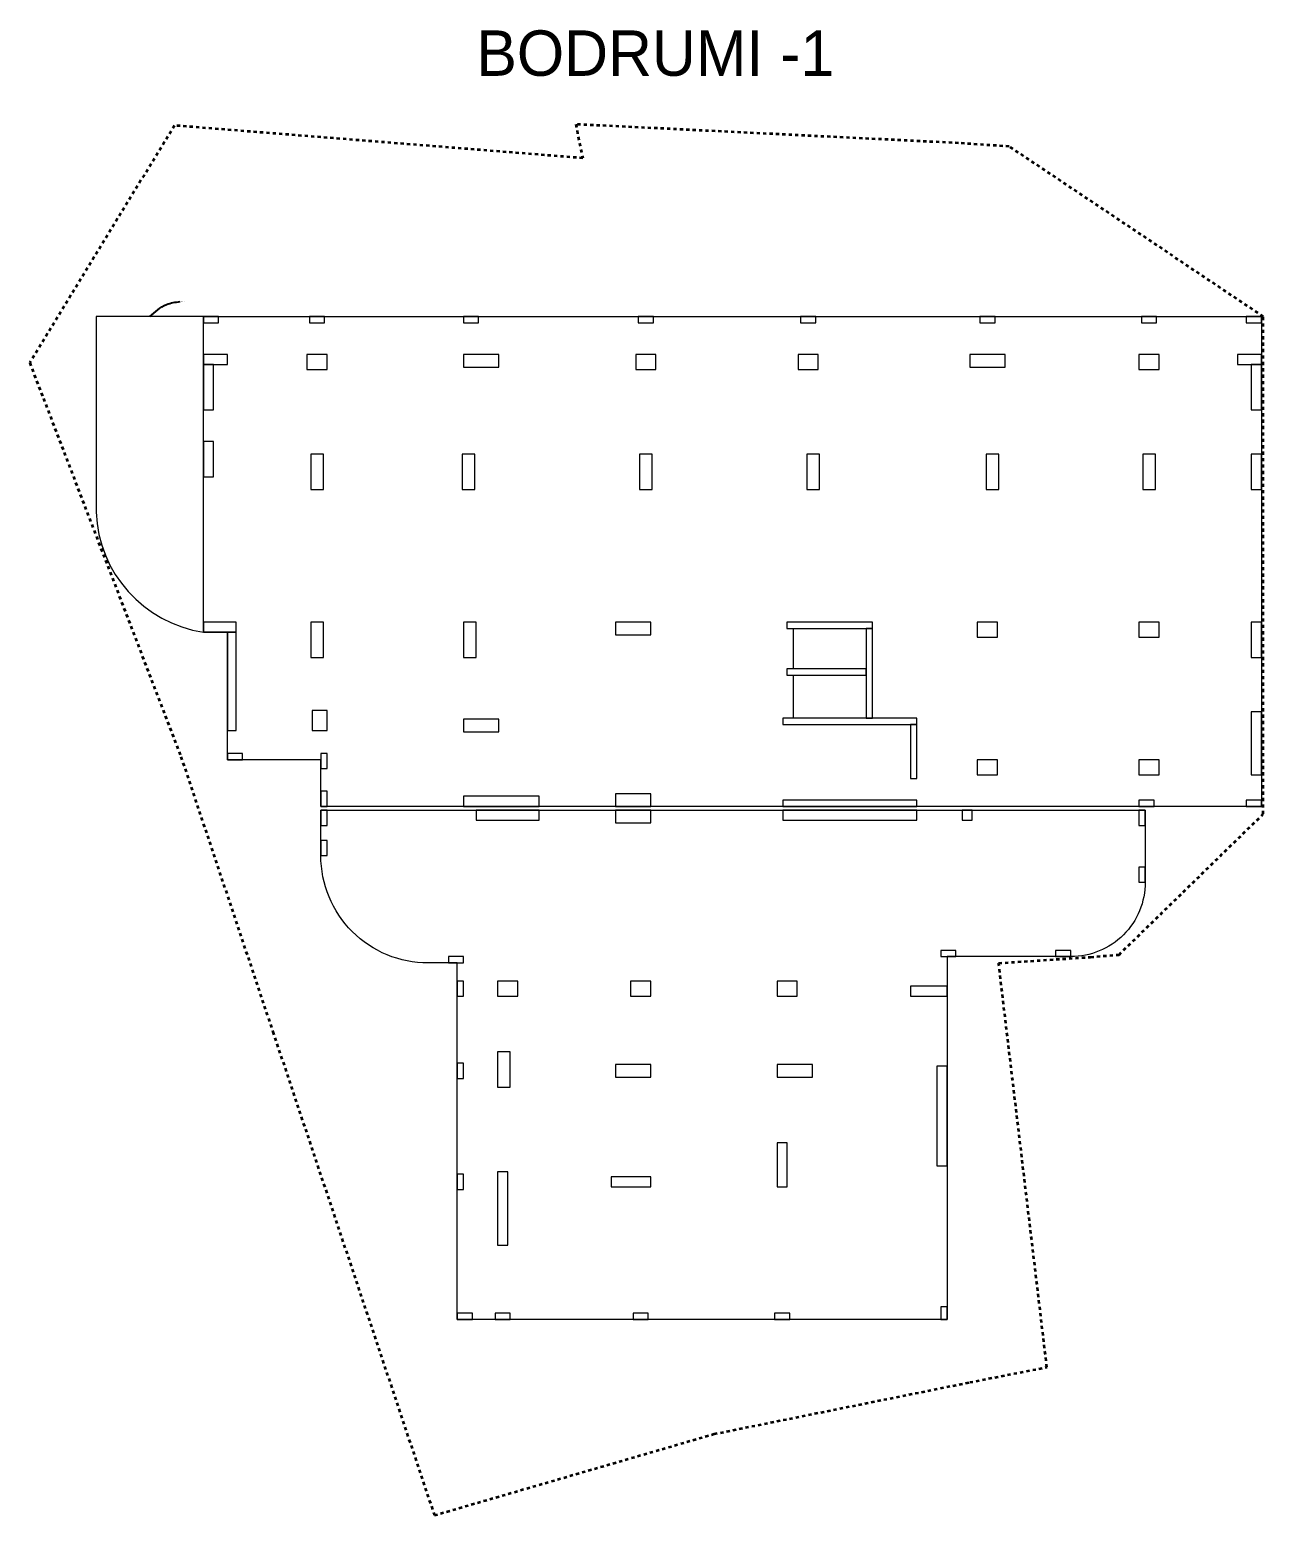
# Model space of a CAD drawing. Header units: millimetres. Extents: x 183280 to 521041, y -188189 to -122473.
# Drawn here: x 351937 to 400793, y -188189 to -129357 of the extents above; entities that cross this region are included whole.
import ezdxf

# ---------------------------------------------------------------- set-up
doc = ezdxf.new("R2010")
doc.units = ezdxf.units.MM
doc.header["$MEASUREMENT"] = 0
doc.linetypes.add('Dashed', pattern=[254, 127, -127])
doc.linetypes.add('Small Dashed', pattern=[169.333333, 84.666667, -84.666667])
for name, color, linetype, lineweight, true_color in [('2D Drafting - General_Pen_No__88', 7, 'Continuous', 20, 0xfd4435), ('A - Akset_Pen_No__8', 7, 'Continuous', 35, 0xa80f02), ('A - Bodrum -2 poliline_Pen_No__91', 171, 'Continuous', 13, 0xaaaaff), ('A - Kati karakteristik polyline_Pen_No__103', 7, 'Continuous', 13, 0xffcc99), ('A - Rampa_Pen_No__178', 7, 'Continuous', 15, 0xbda888), ('A - Themeli_Pen_No__91', 171, 'Continuous', 13, 0xaaaaff), ('Annotation - Label_Pen_No__178', 7, 'Continuous', 15, 0xbda888), ('Annotation - Label_Pen_No__85', 7, 'Continuous', 20, 0x80c2ff)]:
    doc.layers.add(name, color=color, linetype=linetype, lineweight=lineweight, true_color=true_color)
doc.layers.add('A - Shtyllat', color=7, linetype='Continuous')
doc.layers.add('A - Shtyllat_Pen_No__20', color=1, linetype='Continuous', lineweight=0)
doc.styles.add('GENERATED_STYLE_1', font='arial.ttf')
doc.styles.add('GENERATED_STYLE_2', font='GOTHIC.TTF')
doc.dimstyles.new('GENERATED_STYLE__1', dxfattribs={"dimtxt": 0.18, "dimasz": 54.72, "dimexe": 0.18, "dimexo": 0.0625, "dimgap": 0, "dimtad": 0, "dimtih": 1, "dimtoh": 1, "dimdec": 4, "dimzin": 0, "dimdsep": 46, "dimcen": 0.09, "dimadec": 0, "dimazin": 0, "dimtfac": 1, "dimtdec": 4, "dimtmove": 0, "dimatfit": 3, "dimldrblk": 'ARROWHEAD_5', "dimfxl": 0, "dimtolj": 1, "dimtzin": 0, "dimarcsym": 0})

# ---------------------------------------------------------------- blocks, each defined once
blk = doc.blocks.new('Column_247', base_point=(396268, -142516))
at = {"layer": 'A - Shtyllat_Pen_No__20', "color": 1, "linetype": 'Continuous', "lineweight": 0, "flags": 128}
blk.add_lwpolyline([(396668, -142816), (396668, -142216), (395868, -142216), (395868, -142816)], close=True, dxfattribs=at)
blk = doc.blocks.new('Column_248', base_point=(382968, -146866))
at = {"layer": 'A - Shtyllat_Pen_No__20', "color": 1, "linetype": 'Continuous', "lineweight": 0, "flags": 128}
blk.add_lwpolyline([(383218, -146166), (382718, -146166), (382718, -147566), (383218, -147566)], close=True, dxfattribs=at)
blk = doc.blocks.new('Column_249', base_point=(400518, -157616))
at = {"layer": 'A - Shtyllat_Pen_No__20', "color": 1, "linetype": 'Continuous', "lineweight": 0, "flags": 128}
blk.add_lwpolyline([(400718, -156366), (400318, -156366), (400318, -158866), (400718, -158866)], close=True, dxfattribs=at)
blk = doc.blocks.new('Column_250', base_point=(389868, -153116))
at = {"layer": 'A - Shtyllat_Pen_No__20', "color": 1, "linetype": 'Continuous', "lineweight": 0, "flags": 128}
blk.add_lwpolyline([(389468, -152816), (389468, -153416), (390268, -153416), (390268, -152816)], close=True, dxfattribs=at)
blk = doc.blocks.new('Column_251', base_point=(382768, -142516))
at = {"layer": 'A - Shtyllat_Pen_No__20', "color": 1, "linetype": 'Continuous', "lineweight": 0, "flags": 128}
blk.add_lwpolyline([(382368, -142216), (382368, -142816), (383168, -142816), (383168, -142216)], close=True, dxfattribs=at)
blk = doc.blocks.new('Column_252', base_point=(376138, -167336))
at = {"layer": 'A - Shtyllat_Pen_No__20', "color": 1, "linetype": 'Continuous', "lineweight": 0, "flags": 128}
blk.add_lwpolyline([(376538, -167636), (376538, -167036), (375738, -167036), (375738, -167636)], close=True, dxfattribs=at)
blk = doc.blocks.new('Column_253', base_point=(375838, -170586))
at = {"layer": 'A - Shtyllat_Pen_No__20', "color": 1, "linetype": 'Continuous', "lineweight": 0, "flags": 128}
blk.add_lwpolyline([(376538, -170836), (376538, -170336), (375138, -170336), (375138, -170836)], close=True, dxfattribs=at)
blk = doc.blocks.new('Column_254', base_point=(386943, -157941))
at = {"layer": 'A - Shtyllat_Pen_No__20', "color": 1, "linetype": 'Continuous', "lineweight": 0, "flags": 128}
blk.add_lwpolyline([(387068, -156866), (386818, -156866), (386818, -159016), (387068, -159016)], close=True, dxfattribs=at)
blk = doc.blocks.new('Column_255', base_point=(375838, -159866))
at = {"layer": 'A - Shtyllat_Pen_No__20', "color": 1, "linetype": 'Continuous', "lineweight": 0, "flags": 128}
blk.add_lwpolyline([(376538, -160116), (376538, -159616), (375138, -159616), (375138, -160116)], close=True, dxfattribs=at)
blk = doc.blocks.new('Column_256', base_point=(383618, -152941))
at = {"layer": 'A - Shtyllat_Pen_No__20', "color": 1, "linetype": 'Continuous', "lineweight": 0, "flags": 128}
blk.add_lwpolyline([(381918, -152816), (381918, -153066), (385318, -153066), (385318, -152816)], close=True, dxfattribs=at)
blk = doc.blocks.new('Column_257', base_point=(381938, -167336))
at = {"layer": 'A - Shtyllat_Pen_No__20', "color": 1, "linetype": 'Continuous', "lineweight": 0, "flags": 128}
blk.add_lwpolyline([(382338, -167636), (382338, -167036), (381538, -167036), (381538, -167636)], close=True, dxfattribs=at)
blk = doc.blocks.new('Column_258', base_point=(359293, -142416))
at = {"layer": 'A - Shtyllat_Pen_No__20', "color": 1, "linetype": 'Continuous', "lineweight": 0, "flags": 128}
blk.add_lwpolyline([(359768, -142616), (359768, -142216), (358818, -142216), (358818, -142616)], close=True, dxfattribs=at)
blk = doc.blocks.new('Column_259', base_point=(368993, -167336))
at = {"layer": 'A - Shtyllat_Pen_No__20', "color": 1, "linetype": 'Continuous', "lineweight": 0, "flags": 128}
blk.add_lwpolyline([(368868, -167036), (368868, -167636), (369118, -167636), (369118, -167036)], close=True, dxfattribs=at)
blk = doc.blocks.new('Column_260', base_point=(392868, -165941))
at = {"layer": 'A - Shtyllat_Pen_No__20', "color": 1, "linetype": 'Continuous', "lineweight": 0, "flags": 128}
blk.add_lwpolyline([(393168, -165816), (392568, -165816), (392568, -166066), (393168, -166066)], close=True, dxfattribs=at)
blk = doc.blocks.new('Column_261', base_point=(375753, -174985))
at = {"layer": 'A - Shtyllat_Pen_No__20', "color": 1, "linetype": 'Continuous', "lineweight": 0, "flags": 128}
blk.add_lwpolyline([(376538, -175185), (376538, -174785), (374968, -174785), (374968, -175185)], close=True, dxfattribs=at)
blk = doc.blocks.new('Column_262', base_point=(400518, -143516))
at = {"layer": 'A - Shtyllat_Pen_No__20', "color": 1, "linetype": 'Continuous', "lineweight": 0, "flags": 128}
blk.add_lwpolyline([(400718, -142616), (400318, -142616), (400318, -144416), (400718, -144416)], close=True, dxfattribs=at)
blk = doc.blocks.new('Column_263', base_point=(382768, -140841))
at = {"layer": 'A - Shtyllat_Pen_No__20', "color": 1, "linetype": 'Continuous', "lineweight": 0, "flags": 128}
blk.add_lwpolyline([(383068, -140716), (382468, -140716), (382468, -140966), (383068, -140966)], close=True, dxfattribs=at)
blk = doc.blocks.new('Column_264', base_point=(363318, -153516))
at = {"layer": 'A - Shtyllat_Pen_No__20', "color": 1, "linetype": 'Continuous', "lineweight": 0, "flags": 128}
blk.add_lwpolyline([(363568, -152816), (363068, -152816), (363068, -154216), (363568, -154216)], close=True, dxfattribs=at)
blk = doc.blocks.new('Column_265', base_point=(359018, -143516))
at = {"layer": 'A - Shtyllat_Pen_No__20', "color": 1, "linetype": 'Continuous', "lineweight": 0, "flags": 128}
blk.add_lwpolyline([(359218, -142616), (358818, -142616), (358818, -144416), (359218, -144416)], close=True, dxfattribs=at)
blk = doc.blocks.new('Column_266', base_point=(396268, -146866))
at = {"layer": 'A - Shtyllat_Pen_No__20', "color": 1, "linetype": 'Continuous', "lineweight": 0, "flags": 128}
blk.add_lwpolyline([(396518, -146166), (396018, -146166), (396018, -147566), (396518, -147566)], close=True, dxfattribs=at)
blk = doc.blocks.new('Column_267', base_point=(388068, -172373))
at = {"layer": 'A - Shtyllat_Pen_No__20', "color": 1, "linetype": 'Continuous', "lineweight": 0, "flags": 128}
blk.add_lwpolyline([(388268, -170398), (387868, -170398), (387868, -174348), (388268, -174348)], close=True, dxfattribs=at)
blk = doc.blocks.new('Column_268', base_point=(400418, -140841))
at = {"layer": 'A - Shtyllat_Pen_No__20', "color": 1, "linetype": 'Continuous', "lineweight": 0, "flags": 128}
blk.add_lwpolyline([(400718, -140716), (400118, -140716), (400118, -140966), (400718, -140966)], close=True, dxfattribs=at)
blk = doc.blocks.new('Column_269', base_point=(370668, -176036))
at = {"layer": 'A - Shtyllat_Pen_No__20', "color": 1, "linetype": 'Continuous', "lineweight": 0, "flags": 128}
blk.add_lwpolyline([(370868, -174581), (370468, -174581), (370468, -177491), (370868, -177491)], close=True, dxfattribs=at)
blk = doc.blocks.new('Column_270', base_point=(376338, -140841))
at = {"layer": 'A - Shtyllat_Pen_No__20', "color": 1, "linetype": 'Continuous', "lineweight": 0, "flags": 128}
blk.add_lwpolyline([(376638, -140716), (376038, -140716), (376038, -140966), (376638, -140966)], close=True, dxfattribs=at)
blk = doc.blocks.new('Column_271', base_point=(368820, -166191))
at = {"layer": 'A - Shtyllat_Pen_No__20', "color": 1, "linetype": 'Continuous', "lineweight": 0, "flags": 128}
blk.add_lwpolyline([(368520, -166066), (368520, -166316), (369120, -166316), (369120, -166066)], close=True, dxfattribs=at)
blk = doc.blocks.new('Column_272', base_point=(363318, -146866))
at = {"layer": 'A - Shtyllat_Pen_No__20', "color": 1, "linetype": 'Continuous', "lineweight": 0, "flags": 128}
blk.add_lwpolyline([(363568, -146166), (363068, -146166), (363068, -147566), (363568, -147566)], close=True, dxfattribs=at)
blk = doc.blocks.new('Column_273', base_point=(370868, -160466))
at = {"layer": 'A - Shtyllat_Pen_No__20', "color": 1, "linetype": 'Continuous', "lineweight": 0, "flags": 128}
blk.add_lwpolyline([(372118, -160666), (372118, -160266), (369618, -160266), (369618, -160666)], close=True, dxfattribs=at)
blk = doc.blocks.new('Column_274', base_point=(389868, -140841))
at = {"layer": 'A - Shtyllat_Pen_No__20', "color": 1, "linetype": 'Continuous', "lineweight": 0, "flags": 128}
blk.add_lwpolyline([(390168, -140716), (389568, -140716), (389568, -140966), (390168, -140966)], close=True, dxfattribs=at)
blk = doc.blocks.new('Column_275', base_point=(385193, -154841))
at = {"layer": 'A - Shtyllat_Pen_No__20', "color": 1, "linetype": 'Continuous', "lineweight": 0, "flags": 128}
blk.add_lwpolyline([(385318, -153066), (385068, -153066), (385068, -156616), (385318, -156616)], close=True, dxfattribs=at)
blk = doc.blocks.new('Column_276', base_point=(381738, -174310))
at = {"layer": 'A - Shtyllat_Pen_No__20', "color": 1, "linetype": 'Continuous', "lineweight": 0, "flags": 128}
blk.add_lwpolyline([(381938, -173435), (381538, -173435), (381538, -175185), (381938, -175185)], close=True, dxfattribs=at)
blk = doc.blocks.new('Column_277', base_point=(400243, -142416))
at = {"layer": 'A - Shtyllat_Pen_No__20', "color": 1, "linetype": 'Continuous', "lineweight": 0, "flags": 128}
blk.add_lwpolyline([(400718, -142616), (400718, -142216), (399768, -142216), (399768, -142616)], close=True, dxfattribs=at)
blk = doc.blocks.new('Column_278', base_point=(384418, -160466))
at = {"layer": 'A - Shtyllat_Pen_No__20', "color": 1, "linetype": 'Continuous', "lineweight": 0, "flags": 128}
blk.add_lwpolyline([(381768, -160266), (381768, -160666), (387068, -160666), (387068, -160266)], close=True, dxfattribs=at)
blk = doc.blocks.new('Column_279', base_point=(370868, -167336))
at = {"layer": 'A - Shtyllat_Pen_No__20', "color": 1, "linetype": 'Continuous', "lineweight": 0, "flags": 128}
blk.add_lwpolyline([(370468, -167036), (370468, -167636), (371268, -167636), (371268, -167036)], close=True, dxfattribs=at)
blk = doc.blocks.new('Column_280', base_point=(387543, -167436))
at = {"layer": 'A - Shtyllat_Pen_No__20', "color": 1, "linetype": 'Continuous', "lineweight": 0, "flags": 128}
blk.add_lwpolyline([(388268, -167636), (388268, -167236), (386818, -167236), (386818, -167636)], close=True, dxfattribs=at)
blk = doc.blocks.new('Column_281', base_point=(388318, -165941))
at = {"layer": 'A - Shtyllat_Pen_No__20', "color": 1, "linetype": 'Continuous', "lineweight": 0, "flags": 128}
blk.add_lwpolyline([(388618, -165816), (388018, -165816), (388018, -166066), (388618, -166066)], close=True, dxfattribs=at)
blk = doc.blocks.new('Column_282', base_point=(369418, -140841))
at = {"layer": 'A - Shtyllat_Pen_No__20', "color": 1, "linetype": 'Continuous', "lineweight": 0, "flags": 128}
blk.add_lwpolyline([(369718, -140716), (369118, -140716), (369118, -140966), (369718, -140966)], close=True, dxfattribs=at)
blk = doc.blocks.new('Column_283', base_point=(369818, -156916))
at = {"layer": 'A - Shtyllat_Pen_No__20', "color": 1, "linetype": 'Continuous', "lineweight": 0, "flags": 128}
blk.add_lwpolyline([(370518, -157166), (370518, -156666), (369118, -156666), (369118, -157166)], close=True, dxfattribs=at)
blk = doc.blocks.new('Column_284', base_point=(369818, -142466))
at = {"layer": 'A - Shtyllat_Pen_No__20', "color": 1, "linetype": 'Continuous', "lineweight": 0, "flags": 128}
blk.add_lwpolyline([(370518, -142716), (370518, -142216), (369118, -142216), (369118, -142716)], close=True, dxfattribs=at)
blk = doc.blocks.new('Column_285', base_point=(396166, -159991))
at = {"layer": 'A - Shtyllat_Pen_No__20', "color": 1, "linetype": 'Continuous', "lineweight": 0, "flags": 128}
blk.add_lwpolyline([(396466, -159866), (395866, -159866), (395866, -160116), (396466, -160116)], close=True, dxfattribs=at)
blk = doc.blocks.new('Column_286', base_point=(369368, -153516))
at = {"layer": 'A - Shtyllat_Pen_No__20', "color": 1, "linetype": 'Continuous', "lineweight": 0, "flags": 128}
blk.add_lwpolyline([(369618, -152816), (369118, -152816), (369118, -154216), (369618, -154216)], close=True, dxfattribs=at)
blk = doc.blocks.new('Column_287', base_point=(375838, -160516))
at = {"layer": 'A - Shtyllat_Pen_No__20', "color": 1, "linetype": 'Continuous', "lineweight": 0, "flags": 128}
blk.add_lwpolyline([(376538, -160766), (376538, -160266), (375138, -160266), (375138, -160766)], close=True, dxfattribs=at)
blk = doc.blocks.new('Column_288', base_point=(383493, -154791))
at = {"layer": 'A - Shtyllat_Pen_No__20', "color": 1, "linetype": 'Continuous', "lineweight": 0, "flags": 128}
blk.add_lwpolyline([(381918, -154666), (381918, -154916), (385068, -154916), (385068, -154666)], close=True, dxfattribs=at)
blk = doc.blocks.new('Column_289', base_point=(389868, -142466))
at = {"layer": 'A - Shtyllat_Pen_No__20', "color": 1, "linetype": 'Continuous', "lineweight": 0, "flags": 128}
blk.add_lwpolyline([(390568, -142716), (390568, -142216), (389168, -142216), (389168, -142716)], close=True, dxfattribs=at)
blk = doc.blocks.new('Column_290', base_point=(360068, -158141))
at = {"layer": 'A - Shtyllat_Pen_No__20', "color": 1, "linetype": 'Continuous', "lineweight": 0, "flags": 128}
blk.add_lwpolyline([(359768, -158266), (360368, -158266), (360368, -158016), (359768, -158016)], close=True, dxfattribs=at)
blk = doc.blocks.new('Column_291', base_point=(368993, -174985))
at = {"layer": 'A - Shtyllat_Pen_No__20', "color": 1, "linetype": 'Continuous', "lineweight": 0, "flags": 128}
blk.add_lwpolyline([(368868, -174685), (368868, -175285), (369118, -175285), (369118, -174685)], close=True, dxfattribs=at)
blk = doc.blocks.new('Column_292', base_point=(395993, -162816))
at = {"layer": 'A - Shtyllat_Pen_No__20', "color": 1, "linetype": 'Continuous', "lineweight": 0, "flags": 128}
blk.add_lwpolyline([(395868, -162516), (395868, -163116), (396118, -163116), (396118, -162516)], close=True, dxfattribs=at)
blk = doc.blocks.new('Column_293', base_point=(396268, -153116))
at = {"layer": 'A - Shtyllat_Pen_No__20', "color": 1, "linetype": 'Continuous', "lineweight": 0, "flags": 128}
blk.add_lwpolyline([(395868, -152816), (395868, -153416), (396668, -153416), (396668, -152816)], close=True, dxfattribs=at)
blk = doc.blocks.new('Column_294', base_point=(382238, -170586))
at = {"layer": 'A - Shtyllat_Pen_No__20', "color": 1, "linetype": 'Continuous', "lineweight": 0, "flags": 128}
blk.add_lwpolyline([(382938, -170836), (382938, -170336), (381538, -170336), (381538, -170836)], close=True, dxfattribs=at)
blk = doc.blocks.new('Column_295', base_point=(359468, -153016))
at = {"layer": 'A - Shtyllat_Pen_No__20', "color": 1, "linetype": 'Continuous', "lineweight": 0, "flags": 128}
blk.add_lwpolyline([(358818, -152816), (358818, -153216), (360118, -153216), (360118, -152816)], close=True, dxfattribs=at)
blk = doc.blocks.new('Column_296', base_point=(388143, -180185))
at = {"layer": 'A - Shtyllat_Pen_No__20', "color": 1, "linetype": 'Continuous', "lineweight": 0, "flags": 128}
blk.add_lwpolyline([(388018, -179935), (388018, -180435), (388268, -180435), (388268, -179935)], close=True, dxfattribs=at)
blk = doc.blocks.new('Column_297', base_point=(363318, -140841))
at = {"layer": 'A - Shtyllat_Pen_No__20', "color": 1, "linetype": 'Continuous', "lineweight": 0, "flags": 128}
blk.add_lwpolyline([(363618, -140716), (363018, -140716), (363018, -140966), (363618, -140966)], close=True, dxfattribs=at)
blk = doc.blocks.new('Column_298', base_point=(375838, -153066))
at = {"layer": 'A - Shtyllat_Pen_No__20', "color": 1, "linetype": 'Continuous', "lineweight": 0, "flags": 128}
blk.add_lwpolyline([(376538, -153316), (376538, -152816), (375138, -152816), (375138, -153316)], close=True, dxfattribs=at)
blk = doc.blocks.new('Column_299', base_point=(384418, -156741))
at = {"layer": 'A - Shtyllat_Pen_No__20', "color": 1, "linetype": 'Continuous', "lineweight": 0, "flags": 128}
blk.add_lwpolyline([(381768, -156616), (381768, -156866), (387068, -156866), (387068, -156616)], close=True, dxfattribs=at)
blk = doc.blocks.new('Column_300', base_point=(395993, -160566))
at = {"layer": 'A - Shtyllat_Pen_No__20', "color": 1, "linetype": 'Continuous', "lineweight": 0, "flags": 128}
blk.add_lwpolyline([(395868, -160266), (395868, -160866), (396118, -160866), (396118, -160266)], close=True, dxfattribs=at)
blk = doc.blocks.new('Column_301', base_point=(400518, -153516))
at = {"layer": 'A - Shtyllat_Pen_No__20', "color": 1, "linetype": 'Continuous', "lineweight": 0, "flags": 128}
blk.add_lwpolyline([(400718, -152816), (400318, -152816), (400318, -154216), (400718, -154216)], close=True, dxfattribs=at)
blk = doc.blocks.new('Column_302', base_point=(359018, -146366))
at = {"layer": 'A - Shtyllat_Pen_No__20', "color": 1, "linetype": 'Continuous', "lineweight": 0, "flags": 128}
blk.add_lwpolyline([(359218, -145666), (358818, -145666), (358818, -147066), (359218, -147066)], close=True, dxfattribs=at)
blk = doc.blocks.new('Column_303', base_point=(363593, -161766))
at = {"layer": 'A - Shtyllat_Pen_No__20', "color": 1, "linetype": 'Continuous', "lineweight": 0, "flags": 128}
blk.add_lwpolyline([(363468, -161466), (363468, -162066), (363718, -162066), (363718, -161466)], close=True, dxfattribs=at)
blk = doc.blocks.new('Column_304', base_point=(363593, -160566))
at = {"layer": 'A - Shtyllat_Pen_No__20', "color": 1, "linetype": 'Continuous', "lineweight": 0, "flags": 128}
blk.add_lwpolyline([(363468, -160266), (363468, -160866), (363718, -160866), (363718, -160266)], close=True, dxfattribs=at)
blk = doc.blocks.new('Column_305', base_point=(369318, -146866))
at = {"layer": 'A - Shtyllat_Pen_No__20', "color": 1, "linetype": 'Continuous', "lineweight": 0, "flags": 128}
blk.add_lwpolyline([(369568, -146166), (369068, -146166), (369068, -147566), (369568, -147566)], close=True, dxfattribs=at)
blk = doc.blocks.new('Column_306', base_point=(370718, -170536))
at = {"layer": 'A - Shtyllat_Pen_No__20', "color": 1, "linetype": 'Continuous', "lineweight": 0, "flags": 128}
blk.add_lwpolyline([(370468, -171236), (370968, -171236), (370968, -169836), (370468, -169836)], close=True, dxfattribs=at)
blk = doc.blocks.new('Column_307', base_point=(381738, -180310))
at = {"layer": 'A - Shtyllat_Pen_No__20', "color": 1, "linetype": 'Continuous', "lineweight": 0, "flags": 128}
blk.add_lwpolyline([(382038, -180185), (381438, -180185), (381438, -180435), (382038, -180435)], close=True, dxfattribs=at)
blk = doc.blocks.new('Column_308', base_point=(359118, -140841))
at = {"layer": 'A - Shtyllat_Pen_No__20', "color": 1, "linetype": 'Continuous', "lineweight": 0, "flags": 128}
blk.add_lwpolyline([(359418, -140716), (358818, -140716), (358818, -140966), (359418, -140966)], close=True, dxfattribs=at)
blk = doc.blocks.new('Column_309', base_point=(369168, -180310))
at = {"layer": 'A - Shtyllat_Pen_No__20', "color": 1, "linetype": 'Continuous', "lineweight": 0, "flags": 128}
blk.add_lwpolyline([(368868, -180185), (368868, -180435), (369468, -180435), (369468, -180185)], close=True, dxfattribs=at)
blk = doc.blocks.new('Column_310', base_point=(389068, -160466))
at = {"layer": 'A - Shtyllat_Pen_No__20', "color": 1, "linetype": 'Continuous', "lineweight": 0, "flags": 128}
blk.add_lwpolyline([(389268, -160266), (388868, -160266), (388868, -160666), (389268, -160666)], close=True, dxfattribs=at)
blk = doc.blocks.new('Column_311', base_point=(400418, -159991))
at = {"layer": 'A - Shtyllat_Pen_No__20', "color": 1, "linetype": 'Continuous', "lineweight": 0, "flags": 128}
blk.add_lwpolyline([(400718, -159866), (400118, -159866), (400118, -160116), (400718, -160116)], close=True, dxfattribs=at)
blk = doc.blocks.new('Column_312', base_point=(363593, -158316))
at = {"layer": 'A - Shtyllat_Pen_No__20', "color": 1, "linetype": 'Continuous', "lineweight": 0, "flags": 128}
blk.add_lwpolyline([(363468, -158016), (363468, -158616), (363718, -158616), (363718, -158016)], close=True, dxfattribs=at)
blk = doc.blocks.new('Column_313', base_point=(400518, -146866))
at = {"layer": 'A - Shtyllat_Pen_No__20', "color": 1, "linetype": 'Continuous', "lineweight": 0, "flags": 128}
blk.add_lwpolyline([(400718, -146166), (400318, -146166), (400318, -147566), (400718, -147566)], close=True, dxfattribs=at)
blk = doc.blocks.new('Column_314', base_point=(363318, -142516))
at = {"layer": 'A - Shtyllat_Pen_No__20', "color": 1, "linetype": 'Continuous', "lineweight": 0, "flags": 128}
blk.add_lwpolyline([(362918, -142216), (362918, -142816), (363718, -142816), (363718, -142216)], close=True, dxfattribs=at)
blk = doc.blocks.new('Column_315', base_point=(376138, -180310))
at = {"layer": 'A - Shtyllat_Pen_No__20', "color": 1, "linetype": 'Continuous', "lineweight": 0, "flags": 128}
blk.add_lwpolyline([(376438, -180185), (375838, -180185), (375838, -180435), (376438, -180435)], close=True, dxfattribs=at)
blk = doc.blocks.new('Column_316', base_point=(363593, -159816))
at = {"layer": 'A - Shtyllat_Pen_No__20', "color": 1, "linetype": 'Continuous', "lineweight": 0, "flags": 128}
blk.add_lwpolyline([(363468, -159516), (363468, -160116), (363718, -160116), (363718, -159516)], close=True, dxfattribs=at)
blk = doc.blocks.new('Column_317', base_point=(368993, -170586))
at = {"layer": 'A - Shtyllat_Pen_No__20', "color": 1, "linetype": 'Continuous', "lineweight": 0, "flags": 128}
blk.add_lwpolyline([(368868, -170286), (368868, -170886), (369118, -170886), (369118, -170286)], close=True, dxfattribs=at)
blk = doc.blocks.new('Column_318', base_point=(390068, -146866))
at = {"layer": 'A - Shtyllat_Pen_No__20', "color": 1, "linetype": 'Continuous', "lineweight": 0, "flags": 128}
blk.add_lwpolyline([(390318, -146166), (389818, -146166), (389818, -147566), (390318, -147566)], close=True, dxfattribs=at)
blk = doc.blocks.new('Column_319', base_point=(396268, -158566))
at = {"layer": 'A - Shtyllat_Pen_No__20', "color": 1, "linetype": 'Continuous', "lineweight": 0, "flags": 128}
blk.add_lwpolyline([(396668, -158866), (396668, -158266), (395868, -158266), (395868, -158866)], close=True, dxfattribs=at)
blk = doc.blocks.new('Column_320', base_point=(384418, -159991))
at = {"layer": 'A - Shtyllat_Pen_No__20', "color": 1, "linetype": 'Continuous', "lineweight": 0, "flags": 128}
blk.add_lwpolyline([(381768, -159866), (381768, -160116), (387068, -160116), (387068, -159866)], close=True, dxfattribs=at)
blk = doc.blocks.new('Column_321', base_point=(376338, -146866))
at = {"layer": 'A - Shtyllat_Pen_No__20', "color": 1, "linetype": 'Continuous', "lineweight": 0, "flags": 128}
blk.add_lwpolyline([(376588, -146166), (376088, -146166), (376088, -147566), (376588, -147566)], close=True, dxfattribs=at)
blk = doc.blocks.new('Column_322', base_point=(370618, -159916))
at = {"layer": 'A - Shtyllat_Pen_No__20', "color": 1, "linetype": 'Continuous', "lineweight": 0, "flags": 128}
blk.add_lwpolyline([(372118, -160116), (372118, -159716), (369118, -159716), (369118, -160116)], close=True, dxfattribs=at)
blk = doc.blocks.new('Column_323', base_point=(389868, -158566))
at = {"layer": 'A - Shtyllat_Pen_No__20', "color": 1, "linetype": 'Continuous', "lineweight": 0, "flags": 128}
blk.add_lwpolyline([(390268, -158866), (390268, -158266), (389468, -158266), (389468, -158866)], close=True, dxfattribs=at)
blk = doc.blocks.new('Column_324', base_point=(376338, -142516))
at = {"layer": 'A - Shtyllat_Pen_No__20', "color": 1, "linetype": 'Continuous', "lineweight": 0, "flags": 128}
blk.add_lwpolyline([(375938, -142216), (375938, -142816), (376738, -142816), (376738, -142216)], close=True, dxfattribs=at)
blk = doc.blocks.new('Column_325', base_point=(370668, -180310))
at = {"layer": 'A - Shtyllat_Pen_No__20', "color": 1, "linetype": 'Continuous', "lineweight": 0, "flags": 128}
blk.add_lwpolyline([(370968, -180185), (370368, -180185), (370368, -180435), (370968, -180435)], close=True, dxfattribs=at)
blk = doc.blocks.new('Column_326', base_point=(396268, -140841))
at = {"layer": 'A - Shtyllat_Pen_No__20', "color": 1, "linetype": 'Continuous', "lineweight": 0, "flags": 128}
blk.add_lwpolyline([(396568, -140716), (395968, -140716), (395968, -140966), (396568, -140966)], close=True, dxfattribs=at)
blk = doc.blocks.new('Column_327', base_point=(359943, -155166))
at = {"layer": 'A - Shtyllat_Pen_No__20', "color": 1, "linetype": 'Continuous', "lineweight": 0, "flags": 128}
blk.add_lwpolyline([(360118, -153216), (359768, -153216), (359768, -157116), (360118, -157116)], close=True, dxfattribs=at)
blk = doc.blocks.new('Column_328', base_point=(363418, -156716))
at = {"layer": 'A - Shtyllat_Pen_No__20', "color": 1, "linetype": 'Continuous', "lineweight": 0, "flags": 128}
blk.add_lwpolyline([(363118, -157116), (363718, -157116), (363718, -156316), (363118, -156316)], close=True, dxfattribs=at)
blk = doc.blocks.new('ARROWHEAD_5')
at = {"linetype": 'Continuous', "lineweight": 0}
blk.add_hatch(color=0, dxfattribs=at).paths.add_polyline_path([(-1, 0.2679), (0, 0), (-1, -0.2679)])
at = {"color": 0, "linetype": 'Continuous', "lineweight": 0}
blk.add_line((0, 0), (-1, 0), dxfattribs=at)

msp = doc.modelspace()

# ---------------------------------------------------------------- linework, layer by layer
at = {"layer": 'A - Akset_Pen_No__8', "color": 14, "linetype": 'Dashed', "lineweight": 35, "true_color": 0xa80f02}
msp.add_lwpolyline([(351937, -142551), (352482, -143968), (357928, -158150), (361567, -169043), (367963, -188189), (379042, -184968), (389168, -182922), (392223, -182324), (390313, -166322), (393950, -166081), (395080, -165989), (400793, -160416), (400793, -140716), (390729, -133982), (388721, -133847), (373561, -133103), (373842, -134443), (357667, -133151)], close=True, dxfattribs=at)
at = {"layer": 'A - Bodrum -2 poliline_Pen_No__91', "color": 161, "linetype": 'Continuous', "lineweight": 13, "true_color": 0xaaaaff}
msp.add_lwpolyline([(363468, -160116), (363468, -158266), (359768, -158266), (359768, -153216), (358818, -153216), (358818, -140716), (400718, -140716), (400718, -160116)], close=True, dxfattribs=at)
msp.add_lwpolyline([(388268, -180435), (368868, -180435), (368868, -166316), (367718, -166316, -0.414214), (363468, -162066), (363468, -160266), (396118, -160266), (396118, -163116, -0.414229), (393168, -166066), (388268, -166066)], format="xyb", close=True, dxfattribs=at)
at = {"layer": 'A - Kati karakteristik polyline_Pen_No__103', "color": 31, "linetype": 'Small Dashed', "lineweight": 13, "true_color": 0xffcc99}
msp.add_lwpolyline([(400718, -158866), (400718, -160116), (387068, -160116)], dxfattribs=at)
at = {"layer": 'A - Rampa_Pen_No__178', "color": 43, "linetype": 'Continuous', "lineweight": 15, "true_color": 0xbda888}
msp.add_lwpolyline([(358818, -140716), (354568, -140716), (354568, -148466, 0.359988), (358818, -153216)], format="xyb", dxfattribs=at)
at = {"layer": 'A - Themeli_Pen_No__91', "color": 161, "linetype": 'Continuous', "lineweight": 13, "true_color": 0xaaaaff}
for points in [[(382168, -153066), (382168, -154666)], [(382168, -154916), (382168, -156616)]]:
    msp.add_lwpolyline(points, dxfattribs=at)

# ---------------------------------------------------------------- block references
at = {"layer": 'A - Shtyllat', "color": 1, "lineweight": 0}
for name, p in [('Column_308', (359118, -140841)), ('Column_297', (363318, -140841)), ('Column_282', (369418, -140841)), ('Column_270', (376338, -140841)), ('Column_263', (382768, -140841)), ('Column_274', (389868, -140841)), ('Column_326', (396268, -140841)), ('Column_268', (400418, -140841)), ('Column_258', (359293, -142416)), ('Column_314', (363318, -142516)), ('Column_284', (369818, -142466)), ('Column_324', (376338, -142516)), ('Column_251', (382768, -142516)), ('Column_289', (389868, -142466)), ('Column_247', (396268, -142516)), ('Column_277', (400243, -142416)), ('Column_265', (359018, -143516)), ('Column_262', (400518, -143516)), ('Column_302', (359018, -146366)), ('Column_272', (363318, -146866)), ('Column_305', (369318, -146866)), ('Column_321', (376338, -146866)), ('Column_248', (382968, -146866)), ('Column_318', (390068, -146866)), ('Column_266', (396268, -146866)), ('Column_313', (400518, -146866)), ('Column_295', (359468, -153016)), ('Column_264', (363318, -153516)), ('Column_286', (369368, -153516)), ('Column_298', (375838, -153066)), ('Column_256', (383618, -152941)), ('Column_250', (389868, -153116)), ('Column_293', (396268, -153116)), ('Column_301', (400518, -153516)), ('Column_327', (359943, -155166)), ('Column_275', (385193, -154841)), ('Column_288', (383493, -154791)), ('Column_328', (363418, -156716)), ('Column_249', (400518, -157616)), ('Column_283', (369818, -156916)), ('Column_299', (384418, -156741)), ('Column_254', (386943, -157941)), ('Column_290', (360068, -158141)), ('Column_312', (363593, -158316)), ('Column_323', (389868, -158566)), ('Column_319', (396268, -158566)), ('Column_316', (363593, -159816)), ('Column_322', (370618, -159916)), ('Column_255', (375838, -159866)), ('Column_320', (384418, -159991)), ('Column_285', (396166, -159991)), ('Column_311', (400418, -159991)), ('Column_304', (363593, -160566)), ('Column_273', (370868, -160466)), ('Column_287', (375838, -160516)), ('Column_278', (384418, -160466)), ('Column_310', (389068, -160466)), ('Column_300', (395993, -160566)), ('Column_303', (363593, -161766)), ('Column_292', (395993, -162816)), ('Column_281', (388318, -165941)), ('Column_260', (392868, -165941)), ('Column_271', (368820, -166191)), ('Column_259', (368993, -167336)), ('Column_279', (370868, -167336)), ('Column_252', (376138, -167336)), ('Column_257', (381938, -167336)), ('Column_280', (387543, -167436)), ('Column_306', (370718, -170536)), ('Column_317', (368993, -170586)), ('Column_253', (375838, -170586)), ('Column_294', (382238, -170586)), ('Column_267', (388068, -172373)), ('Column_276', (381738, -174310)), ('Column_291', (368993, -174985)), ('Column_269', (370668, -176036)), ('Column_261', (375753, -174985)), ('Column_296', (388143, -180185)), ('Column_309', (369168, -180310)), ('Column_325', (370668, -180310)), ('Column_315', (376138, -180310)), ('Column_307', (381738, -180310))]:
    msp.add_blockref(name, p, dxfattribs=at)

# ---------------------------------------------------------------- texts
at = {"layer": '2D Drafting - General_Pen_No__88', "color": 20, "linetype": 'Continuous', "lineweight": 20, "true_color": 0xfd4435, "insert": (376715, -131209), "char_height": 1800, "attachment_point": 8, "style": 'GENERATED_STYLE_2'}
msp.add_mtext('\\A1;{\\pqc;\\fCentury Gothic|b0|i0|c0|p34;BODRUMI -\\fCentury Gothic|b0|i0|c0|p34;1}', dxfattribs=at)
at = {"layer": 'Annotation - Label_Pen_No__178', "color": 43, "linetype": 'Continuous', "lineweight": 15, "true_color": 0xbda888, "insert": (357893, -140114), "char_height": 36, "attachment_point": 4, "style": 'GENERATED_STYLE_1'}
msp.add_mtext('\\A1;{\\pql;\\fArial|b0|i0|c0|p34;RAMPA}', dxfattribs=at)

# ---------------------------------------------------------------- leaders
at = {"layer": 'Annotation - Label_Pen_No__85', "color": 151, "linetype": 'Continuous', "lineweight": 20, "true_color": 0x80c2ff, "path_type": 1, "annotation_type": 0, "has_hookline": 1, "hookline_direction": 0, "text_width": 175}
msp.add_leader([(356693, -140716), (357353, -140236), (357893, -140114)], dimstyle='GENERATED_STYLE__1', dxfattribs=at)

doc.saveas('drawing.dxf')
